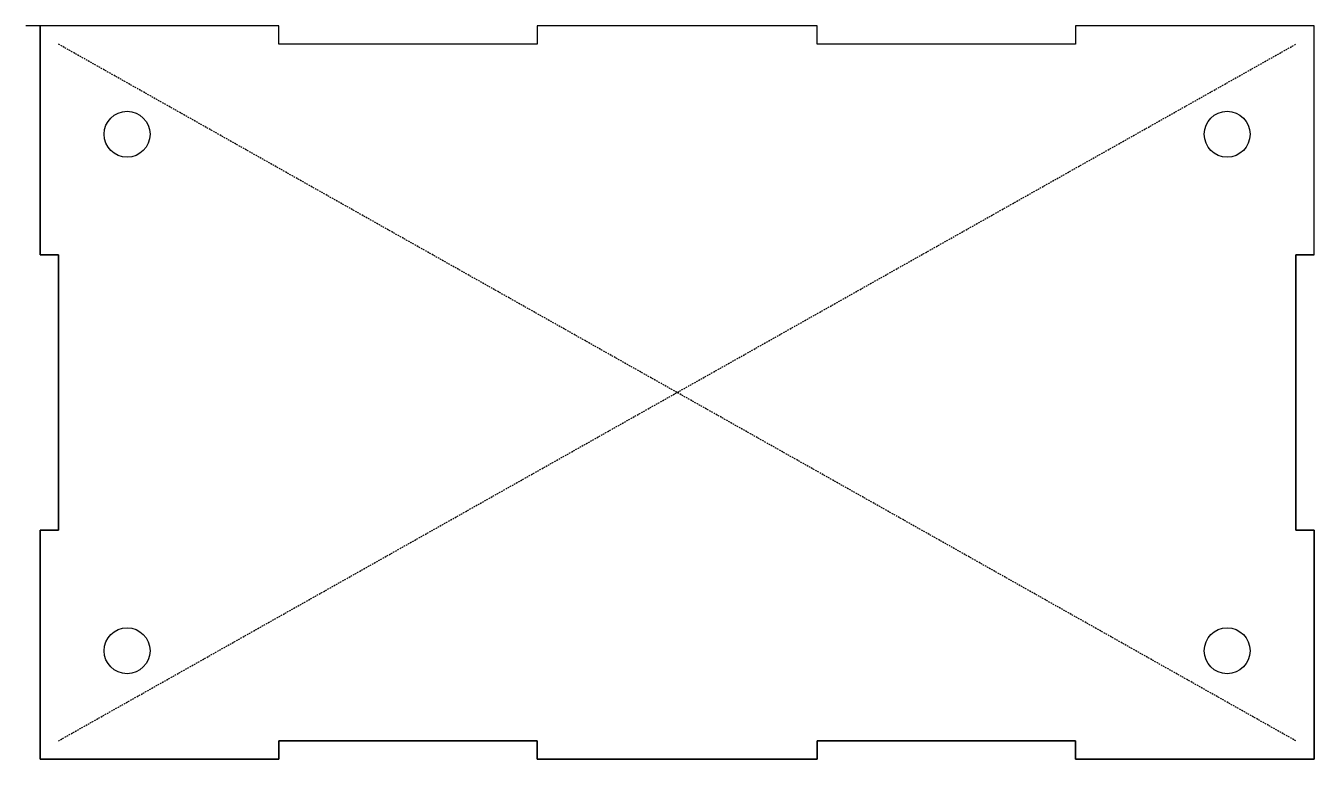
# Model space of a CAD drawing. Header units: millimetres. Extents: x -71 to 69, y -40 to 40.
import ezdxf

# ---------------------------------------------------------------- set-up
doc = ezdxf.new("R2010")
doc.units = ezdxf.units.MM
doc.linetypes.add('DASHED', pattern=[0.2067, 0.1654, -0.0413])

msp = doc.modelspace()

# ---------------------------------------------------------------- linework, layer by layer
msp.add_line((-69.5, 40), (-71.05, 40))
at = {"color": 190, "linetype": 'DASHED', "lineweight": 25, "true_color": 0x8018ff}
for p, q in [((-67.5, -38), (67.5, 38)), ((67.5, -38), (-67.5, 38))]:
    msp.add_line(p, q, dxfattribs=at)
for points in [[(15.27, -40), (15.27, -38), (43.44, -38), (43.44, -40), (69.5, -40), (69.5, -15), (67.5, -15), (67.5, 15), (69.5, 15), (69.5, 40), (43.44, 40), (43.44, 38), (15.27, 38), (15.27, 40), (-15.27, 40), (-15.27, 38), (-43.44, 38), (-43.44, 40), (-69.5, 40), (-69.5, 15), (-67.5, 15), (-67.5, -15), (-69.5, -15), (-69.5, -40), (-43.44, -40), (-43.44, -38), (-15.27, -38), (-15.27, -40)], [(69.5, 15), (69.5, 40), (43.44, 40), (43.44, 38), (15.27, 38), (15.27, 40), (-15.27, 40), (-15.27, 38), (-43.44, 38), (-43.44, 40), (-69.5, 40), (-69.5, 15), (-67.5, 15), (-67.5, -15), (-69.5, -15), (-69.5, -40), (-43.44, -40), (-43.44, -38), (-15.27, -38), (-15.27, -40), (15.27, -40), (15.27, -38), (43.44, -38), (43.44, -40), (69.5, -40), (69.5, -15), (67.5, -15), (67.5, 15)]]:
    msp.add_lwpolyline(points, close=True)
for points in [[(69.5, 15), (67.5, 15), (67.5, -15), (69.5, -15), (69.5, -40), (43.44, -40), (43.44, -38), (15.27, -38), (15.27, -40), (-15.27, -40), (-15.27, -38), (-43.44, -38), (-43.44, -40), (-69.5, -40), (-69.5, -15), (-67.5, -15), (-67.5, 15), (-69.5, 15), (-69.5, 40)], [(69.5, 40), (43.44, 40), (43.44, 38), (15.27, 38), (15.27, 40), (-15.27, 40), (-15.27, 38), (-43.44, 38), (-43.44, 40), (-69.5, 40)]]:
    msp.add_lwpolyline(points)
for centre in [(-60, 28.17), (60, 28.17), (-60, -28.17), (60, -28.17)]:
    msp.add_circle(centre, 2.5)

doc.saveas('drawing.dxf')
